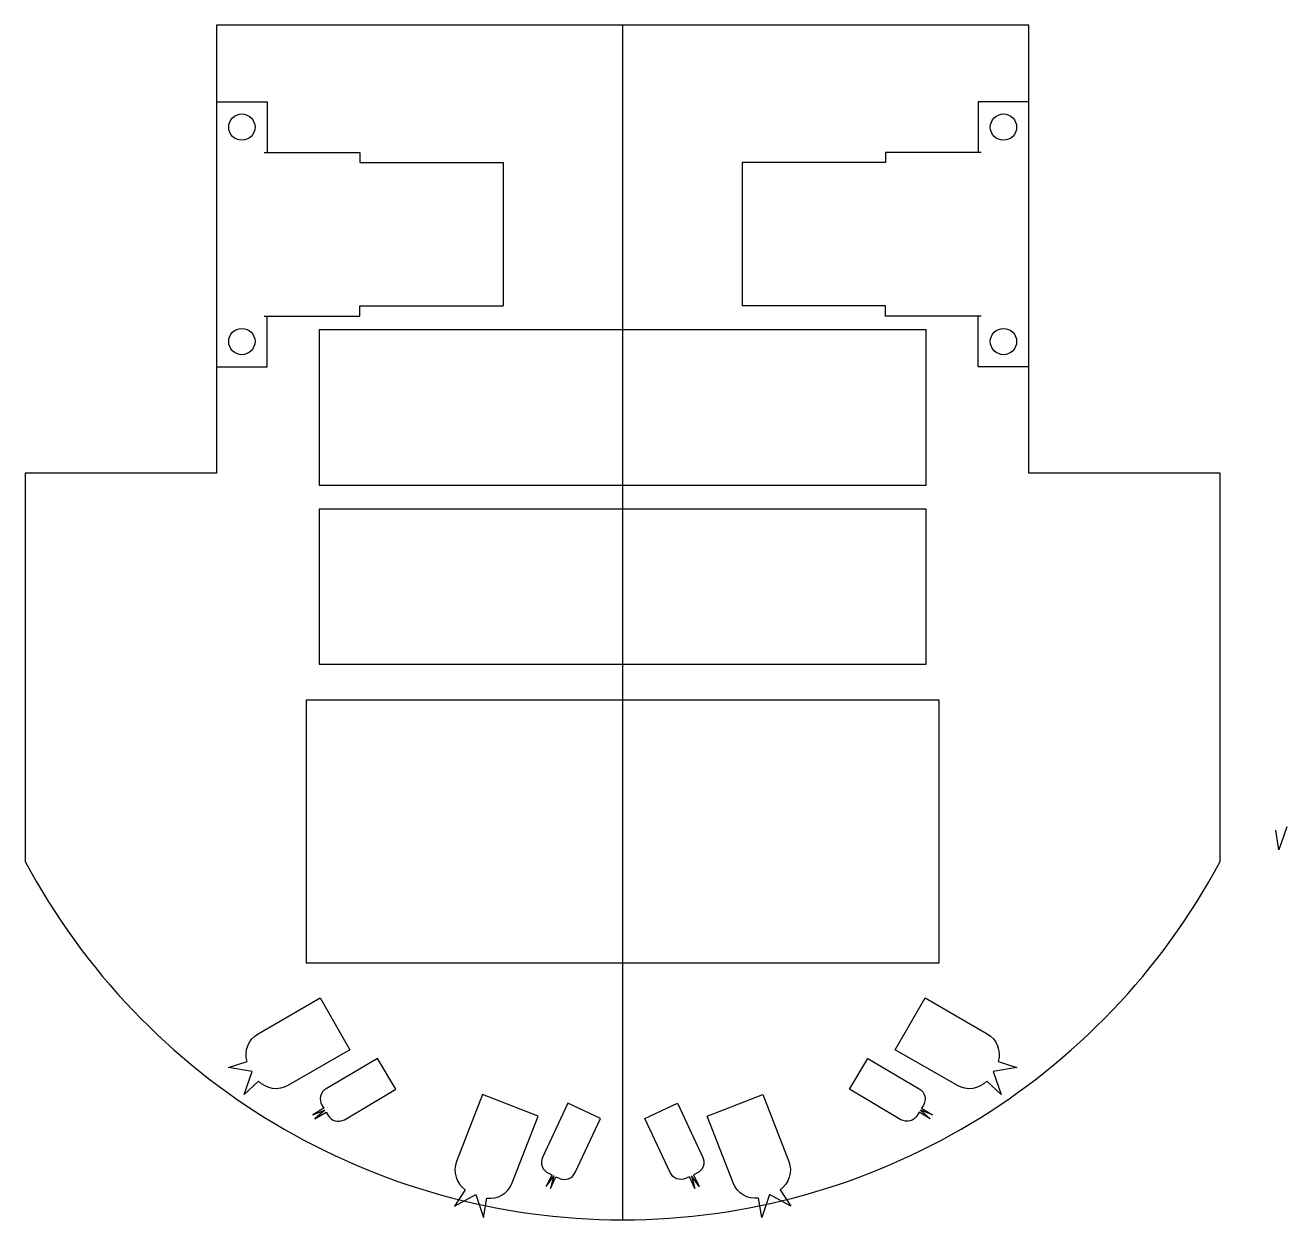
# Model space of a CAD drawing. Header units: millimetres. Extents: x -50 to 56, y -50 to 50.
import ezdxf

# ---------------------------------------------------------------- set-up
doc = ezdxf.new("R2010")
doc.units = ezdxf.units.MM
doc.layers.get('0').update_dxf_attribs({"linetype": 'CONTINUOUS'})

msp = doc.modelspace()

# ---------------------------------------------------------------- linework, layer by layer
for p, q in [((-34, 50), (-34, 12.5)), ((34, 50), (-34, 50)), ((0, 50), (0, -50)), ((34, 12.5), (34, 50)), ((-34, 43.6), (-29.75, 43.6)), ((-34, 43.6), (-29.75, 43.6)), ((-29.75, 43.6), (-29.75, 39.35)), ((34, 43.6), (29.75, 43.6)), ((29.75, 43.6), (29.75, 39.35)), ((-30, 39.35), (-22, 39.35)), ((-22, 39.35), (-22, 38.5)), ((30, 39.35), (22, 39.35)), ((22, 39.35), (22, 38.5)), ((-22, 38.5), (-10, 38.5)), ((-10, 38.5), (-10, 26.5)), ((22, 38.5), (10, 38.5)), ((10, 38.5), (10, 26.5)), ((-22, 26.5), (-10, 26.5)), ((-22, 25.65), (-22, 26.5)), ((22, 26.5), (10, 26.5)), ((22, 25.65), (22, 26.5)), ((-30, 25.65), (-22, 25.65)), ((-29.75, 21.4), (-29.75, 25.65)), ((30, 25.65), (22, 25.65)), ((29.75, 21.4), (29.75, 25.65)), ((-34, 21.4), (-29.75, 21.4)), ((34, 21.4), (29.75, 21.4)), ((-34, 12.5), (-50, 12.5)), ((-50, 12.5), (-50, -20)), ((50, 12.5), (34, 12.5)), ((50, -20), (50, 12.5)), ((54.92, -19.02), (54.67, -17.39)), ((55.58, -17.1), (54.92, -19.02))]:
    msp.add_line(p, q)
for points in [[(-25.4, 11.5), (25.4, 11.5), (25.4, 24.5), (-25.4, 24.5)], [(-25.4, -3.5), (25.4, -3.5), (25.4, 9.5), (-25.4, 9.5)], [(-26.5, -28.5), (26.5, -28.5), (26.5, -6.5), (-26.5, -6.5)]]:
    msp.add_lwpolyline(points, close=True)
for points in [[(-28.01, -38.76, -0.348165), (-30.47, -38.39), (-31.69, -39.5), (-31, -37.59), (-32.99, -37.24), (-31.43, -36.74, -0.348165), (-30.51, -34.43), (-25.32, -31.43), (-22.82, -35.76)], [(32.99, -37.24), (31, -37.59), (31.69, -39.5), (30.47, -38.39, -0.348165), (28.01, -38.76), (22.82, -35.76), (25.32, -31.43), (30.51, -34.43, -0.348165), (31.43, -36.74)], [(-18.99, -39.08), (-20.51, -36.5), (-24.82, -39.03, 0.414214), (-25.17, -40.4), (-25.01, -40.67), (-25.94, -41.22), (-24.92, -40.83), (-25.75, -41.55), (-24.82, -41), (-24.66, -41.26, 0.414214), (-23.29, -41.62)], [(25.94, -41.22), (24.92, -40.83), (25.75, -41.55), (24.82, -41), (24.66, -41.26, -0.414214), (23.29, -41.62), (18.99, -39.08), (20.51, -36.5), (24.82, -39.03, -0.414214), (25.17, -40.4), (25.01, -40.67)], [(-13.17, -47.48), (-14.07, -48.86), (-12.29, -47.88), (-11.64, -49.8), (-11.38, -48.18, 0.348165), (-9.24, -46.92), (-7.06, -41.33), (-11.72, -39.52), (-13.9, -45.11, 0.348165)], [(14.07, -48.86), (12.29, -47.88), (11.64, -49.8), (11.38, -48.18, -0.348165), (9.24, -46.92), (7.06, -41.33), (11.72, -39.52), (13.9, -45.11, -0.348165), (13.17, -47.48)], [(-6.39, -47.22), (-5.76, -46.32), (-6.04, -47.38), (-5.59, -46.4), (-5.31, -46.53, 0.414214), (-3.98, -46.05), (-1.86, -41.52), (-4.58, -40.25), (-6.7, -44.78, 0.414214), (-6.21, -46.11), (-5.93, -46.24)], [(6.39, -47.22), (5.76, -46.32), (6.04, -47.38), (5.59, -46.4), (5.31, -46.53, -0.414214), (3.98, -46.05), (1.86, -41.52), (4.58, -40.25), (6.7, -44.78, -0.414214), (6.21, -46.11), (5.93, -46.24)]]:
    msp.add_lwpolyline(points, format="xyb", close=True)
for centre in [(-31.87, 41.47), (31.87, 41.47), (-31.87, 23.52), (31.87, 23.52)]:
    msp.add_circle(centre, 1.1)
msp.add_arc((0, 6.67), 56.67, 208.0725, 331.9275)

doc.saveas('drawing.dxf')
